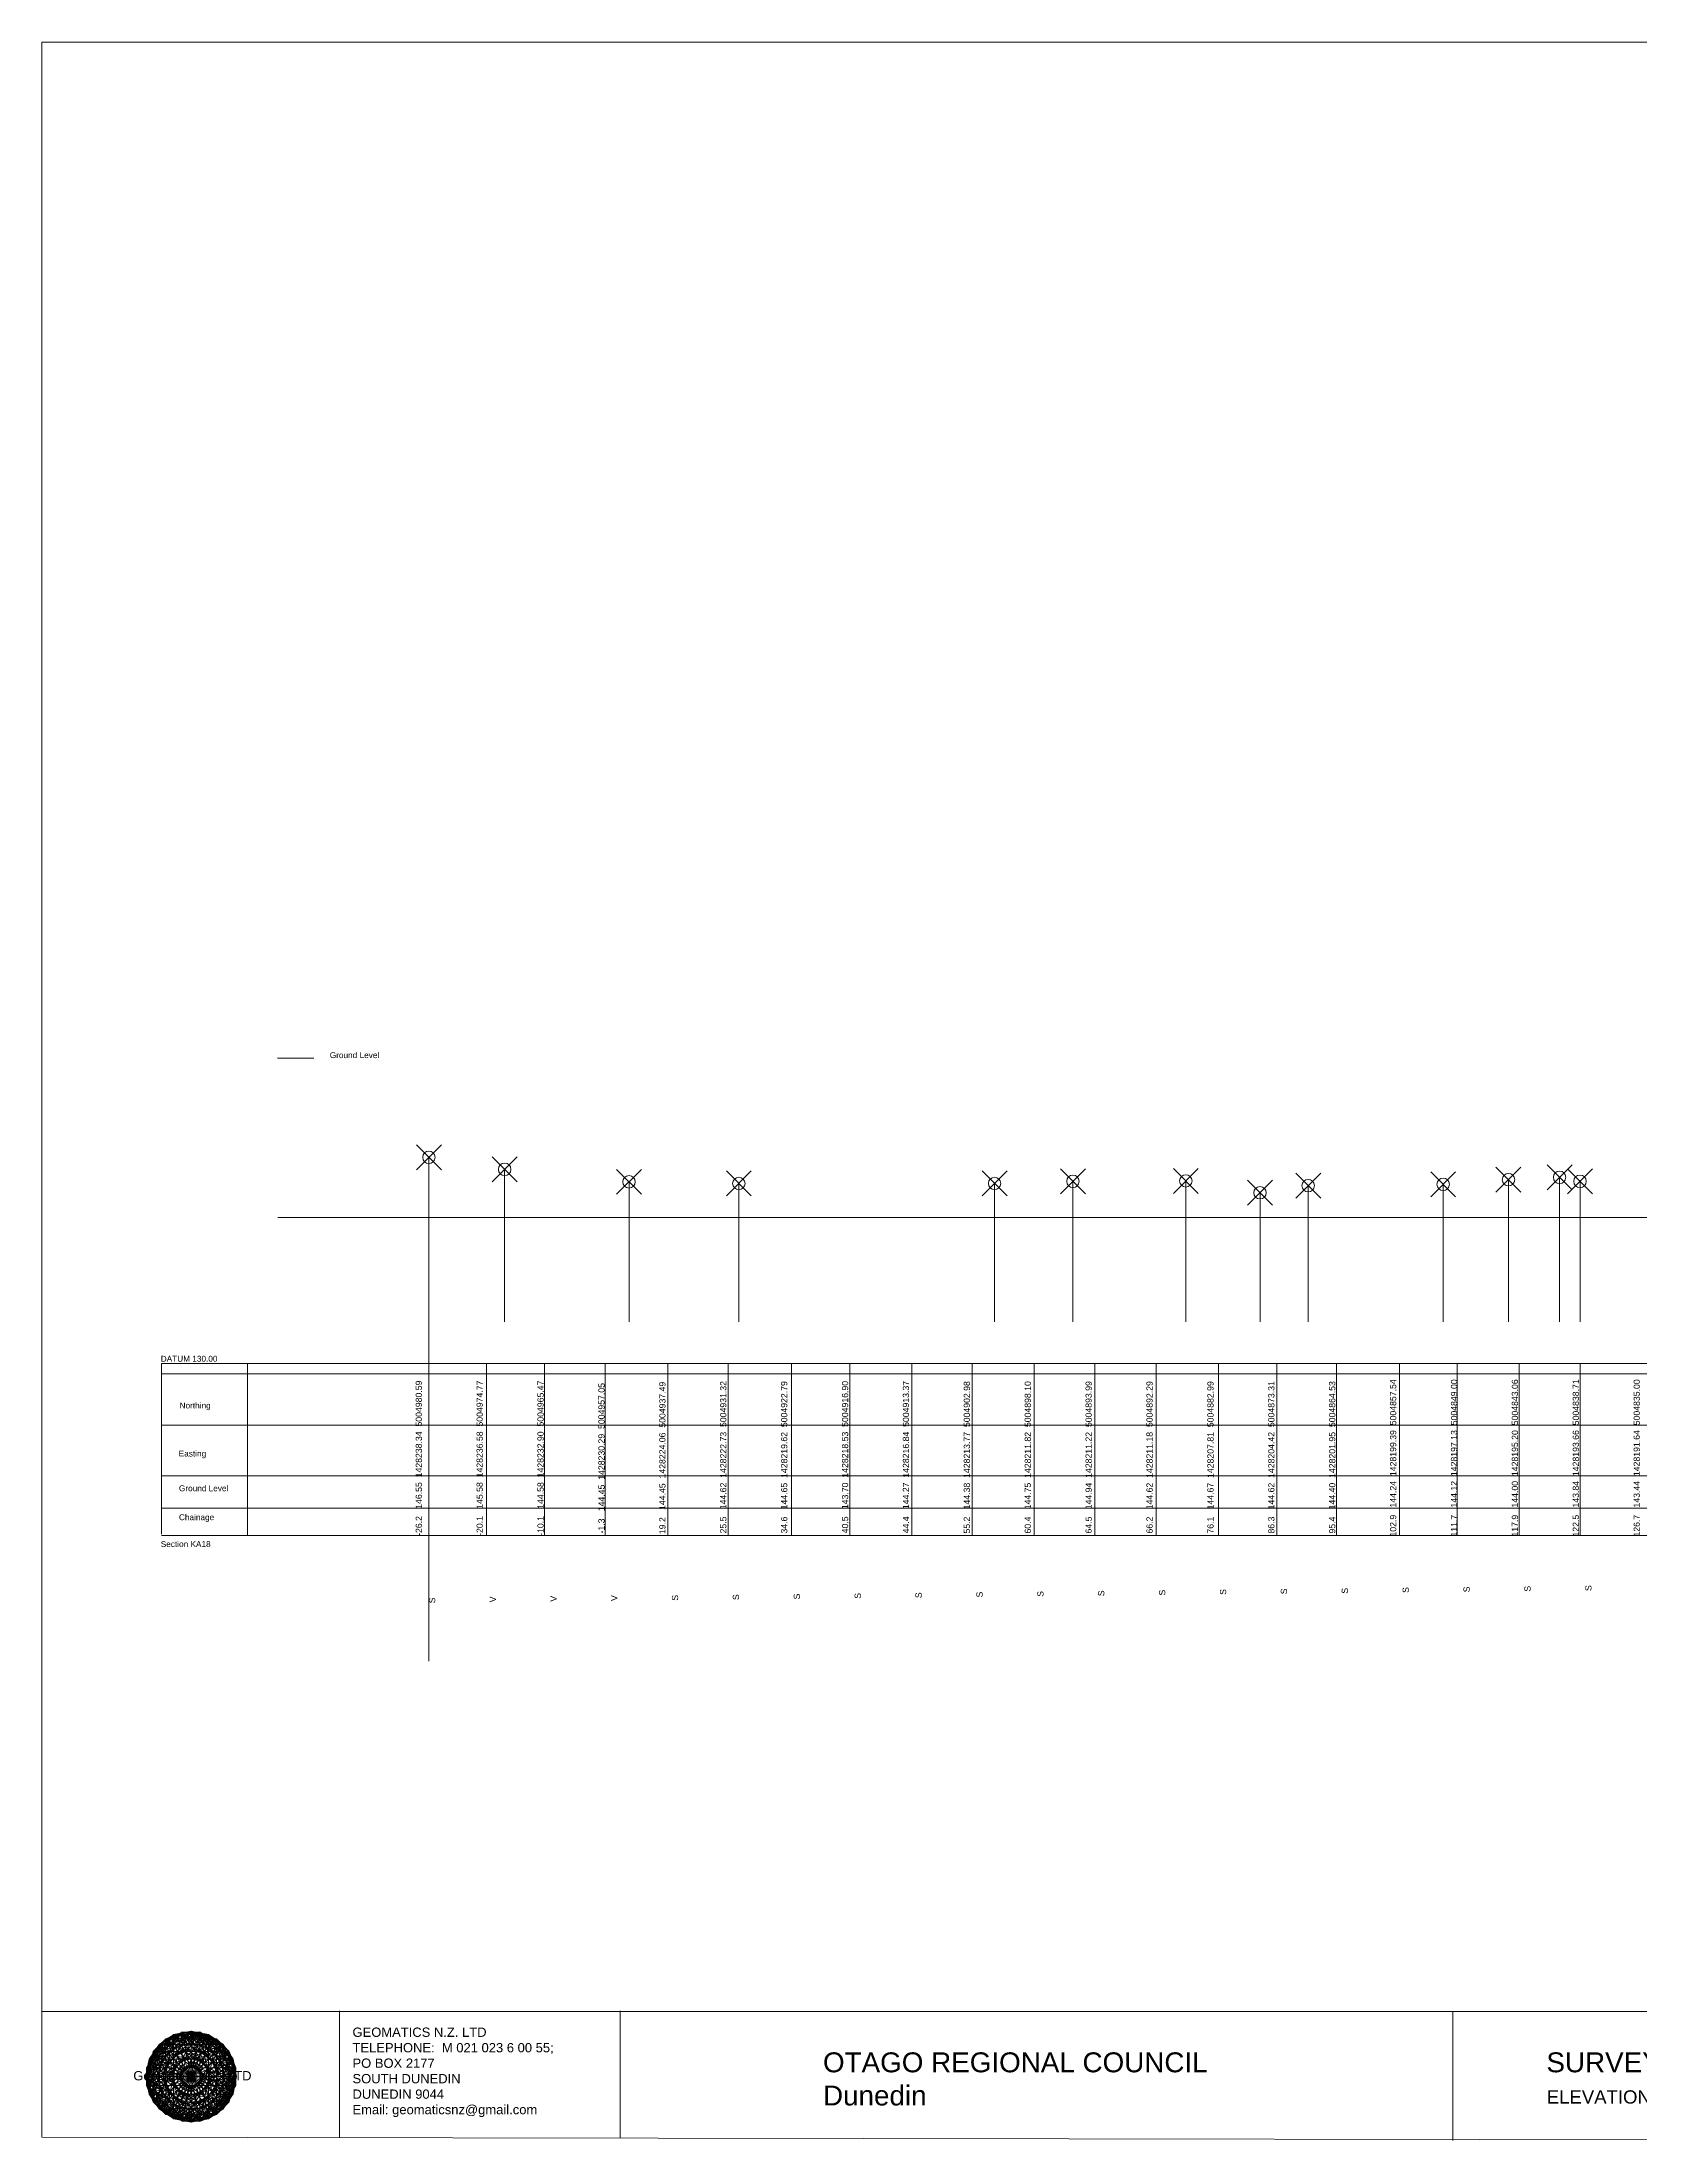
# Model space of a CAD drawing. Header units: millimetres. Extents: x -1728099 to 198647, y -76565 to 314873.
# Drawn here: x -57265 to 71083, y 67499 to 236074 of the extents above; entities that cross this region are included whole.
import ezdxf

# ---------------------------------------------------------------- set-up
doc = ezdxf.new("R2010")
doc.units = ezdxf.units.MM
doc.header["$PDMODE"] = 35
doc.header["$PDSIZE"] = 1000
doc.layers.get('0').update_dxf_attribs({"lineweight": 0})
doc.layers.add('geo', color=7, linetype='Continuous', lineweight=0)
doc.styles.get("Standard").update_dxf_attribs({"font": 'arial.ttf'})

# ---------------------------------------------------------------- blocks, each defined once
blk = doc.blocks.new('Geomatics_Circle_SPT')
at = {"layer": 'geo', "color": 2, "linetype": 'Continuous', "lineweight": 0}
for p, q in [((0, 25.2), (-25.2, 0)), ((-24.7, 4.9), (-4.9, 24.7)), ((-24.7, -4.9), (4.9, 24.7)), ((-9.7, 23.3), (-23.3, 9.6)), ((9.7, 23.3), (-23.3, -9.7)), ((23.3, -9.7), (-9.7, 23.3)), ((-4.9, 24.7), (24.7, -4.9)), ((25.2, 0), (0, 25.2)), ((4.9, 24.7), (24.7, 4.9)), ((23.3, 9.7), (9.7, 23.3)), ((-21, 14), (-14, 21)), ((-21, -14), (14, 21)), ((14, -21), (-21, 14)), ((0, 0), (-17.8, 17.8)), ((-14, 21), (21, -14)), ((21, 14), (-14, -21)), ((0, 0), (17.8, 17.8)), ((14, 21), (21, 14)), ((17.8, 18.1), (17.8, 18.1)), ((4.9, -24.7), (-24.7, 4.9)), ((-24.7, 0), (0, -24.7)), ((-23.3, 9.7), (9.7, -23.3)), ((0, 0), (-17.8, -17.8)), ((-9.7, -23.3), (23.3, 9.7)), ((24.7, 4.9), (-4.9, -24.7)), ((0, 0), (17.8, -17.8)), ((0, -24.8), (25.2, 0)), ((-4.9, -24.7), (-24.7, -4.9)), ((-23.3, -9.7), (-9.7, -23.3)), ((24.7, -4.9), (4.9, -24.7)), ((9.7, -23.3), (23.3, -9.7)), ((-14, -21), (-21, -14)), ((-17.8, -17.8), (-17.8, -17.8)), ((21, -14), (14, -21)), ((18.1, -17.8), (18.1, -17.8)), ((4.9, -24.7), (4.9, -24.7))]:
    blk.add_line(p, q, dxfattribs=at)
at = {"layer": 'geo', "color": 1, "linetype": 'Continuous', "lineweight": 0}
for p, q in [((-25.2, 0), (9.7, 23.3)), ((-25.2, 0), (-9.6, 23.3)), ((-4.9, 24.8), (-24.7, -4.9)), ((4.9, 24.7), (-24.7, 4.9)), ((-23.3, 9.7), (0, 25.2)), ((-23.3, -9.6), (0, 25.2)), ((4.9, 24.8), (-21, -14)), ((-4.9, 24.7), (-21, 14)), ((-17.8, 17.8), (9.7, 23.3)), ((-17.8, 17.8), (-9.6, 23.3)), ((-17.8, -17.8), (9.7, 23.3)), ((-17.8, -17.8), (-9.7, 23.3)), ((4.9, 24.7), (-14, 21)), ((-4.9, 24.7), (-14, -20.9)), ((-9.7, 23.3), (0, 25.2)), ((-9.7, 23.3), (0, -25.2)), ((-9.7, -23.3), (0, 25.2)), ((-9.6, 23.3), (17.8, -17.8)), ((-9.6, 23.3), (25.2, 0)), ((-9.6, 23.3), (17.8, 17.8)), ((0, 0), (-4.9, 24.7)), ((-4.9, 24.7), (-4.9, 24.7)), ((21, -14), (-4.9, 24.7)), ((24.8, 4.9), (-4.9, 24.7)), ((14, 21), (-4.9, 24.7)), ((-0.2, 25.1), (-0.2, 25.1)), ((0, 25.2), (9.7, -23.3)), ((0, 25.2), (23.3, -9.7)), ((0, 25.2), (23.3, 9.7)), ((0, 25.2), (9.7, 23.3)), ((0, 0), (4.9, 24.7)), ((0, -25.2), (9.7, 23.3)), ((21, 14), (4.9, 24.8)), ((14, -21), (4.9, 24.7)), ((24.7, -4.9), (4.9, 24.7)), ((4.9, 24.7), (4.9, 24.7)), ((9.7, 23.3), (17.8, -17.8)), ((9.7, 23.3), (25.2, 0)), ((9.7, 23.3), (17.8, 17.9)), ((14, 21), (-24.7, -4.9)), ((-14, 21), (-24.7, 4.9)), ((21, 14), (-24.7, 4.9)), ((-21, 14), (-24.7, -4.9)), ((-23.3, -9.6), (17.8, 17.8)), ((-23.3, 9.7), (-17.8, 17.9)), ((-23.3, -9.6), (-17.8, 17.9)), ((-23.3, 9.7), (17.8, 17.8)), ((14, 21), (-21, 14)), ((-14, 21), (-21, -14)), ((0, 0), (-21, 14)), ((-21, 14), (-14, -21)), ((-21, 14), (4.9, -24.7)), ((-21, 14), (-21, 14)), ((24.7, 4.9), (-21, 14)), ((-17.9, 17.6), (-17.9, 17.6)), ((-9.7, -23.3), (-17.8, 17.8)), ((-17.8, 17.8), (9.7, -23.3)), ((-17.8, 17.8), (23.3, -9.6)), ((-17.8, 17.8), (23.3, 9.7)), ((0, 0), (-14, 21)), ((-14, 21), (-4.9, -24.7)), ((-14, 21), (-14, 21)), ((24.7, -4.9), (-14, 21)), ((21, 14), (-14, 21)), ((-9.8, 23.1), (-9.8, 23.1)), ((-9.6, -23.3), (17.8, 17.9)), ((-4.9, -24.7), (21, 14)), ((0, 0), (14, 21)), ((0, 0), (21, 14)), ((4.9, -24.7), (14, 21)), ((9.4, 23.3), (9.4, 23.3)), ((17.8, 17.8), (9.7, -23.3)), ((21, -14), (14, 21)), ((24.7, 4.9), (14, 21)), ((14, 21), (14, 21)), ((14, -21), (21, 14)), ((17.6, 17.9), (17.6, 17.9)), ((17.8, 17.8), (23.3, -9.7)), ((17.8, 17.8), (23.3, 9.7)), ((24.7, -4.9), (21, 14)), ((21, 14), (21, 14)), ((-25.2, 0), (23.3, 9.7)), ((-25.2, 0), (-23.3, 9.7)), ((-23.3, -9.7), (-25.2, 0)), ((-9.6, -23.3), (-25.2, 0)), ((9.7, -23.3), (-25.2, 0)), ((0, 0), (-24.7, 4.9)), ((-24.7, 4.9), (-21, -14)), ((-24.7, 4.9), (-4.9, -24.7)), ((-24.7, 4.9), (14, -21)), ((-24.7, 4.9), (-24.7, 4.9)), ((0, 0), (-24.7, -4.9)), ((-17.8, -17.8), (-23.3, 9.7)), ((0, -25.2), (-23.3, 9.7)), ((-23.3, 9.7), (17.8, -17.8)), ((-23.3, 9.7), (25.2, 0)), ((-23.3, 9.4), (-23.3, 9.4)), ((-23.3, -9.7), (25.2, 0)), ((0, 0), (-21, -14)), ((-17.8, -17.8), (23.3, 9.7)), ((-14, -21), (24.7, 4.9)), ((0, 0), (-14, -21)), ((25.2, 0), (-9.6, -23.3)), ((0, 0), (-4.9, -24.7)), ((23.3, 9.7), (0, -25.2)), ((0, 0), (24.8, 4.9)), ((0, 0), (4.9, -24.7)), ((0, 0), (14, -21)), ((0, 0), (21, -14)), ((0, 0), (24.8, -4.9)), ((4.9, -24.7), (24.7, 4.9)), ((25.2, 0), (9.7, -23.3)), ((23.3, 9.7), (17.8, -17.8)), ((21, -14), (24.7, 4.9)), ((23.1, 9.8), (23.1, 9.8)), ((23.3, 9.7), (25.2, 0)), ((25.2, 0), (23.3, -9.6)), ((24.7, 4.9), (24.7, 4.9)), ((25.1, 0.2), (25.1, 0.2)), ((-25.2, 0), (23.3, -9.7)), ((-25.1, -0.2), (-25.1, -0.2)), ((-24.7, -4.9), (-24.7, -4.9)), ((-24.7, -4.9), (-14, -21)), ((-24.7, -4.9), (4.9, -24.7)), ((-24.7, -4.9), (21, -14)), ((-17.8, -17.8), (-23.3, -9.7)), ((0, -25.2), (-23.3, -9.6)), ((17.8, -17.8), (-23.3, -9.6)), ((-23.1, -9.8), (-23.1, -9.8)), ((-21, -14), (24.7, -4.9)), ((23.3, -9.7), (-17.8, -17.8)), ((-4.9, -24.7), (24.7, -4.9)), ((23.3, -9.6), (0, -25.2)), ((14, -21), (24.7, -4.9)), ((23.3, -9.6), (17.8, -17.8)), ((23.3, -9.4), (23.3, -9.4)), ((24.7, -4.9), (24.7, -4.9)), ((-21, -14), (-21, -14)), ((-21, -14), (-4.9, -24.7)), ((-21, -14), (14, -21)), ((-9.6, -23.3), (-17.8, -17.8)), ((9.7, -23.3), (-17.8, -17.8)), ((-17.6, -17.9), (-17.6, -17.9)), ((-14, -21), (21, -14)), ((-14, -21), (-14, -21)), ((-14, -21), (4.9, -24.7)), ((17.8, -17.8), (-9.7, -23.3)), ((-9.4, -23.3), (-9.4, -23.3)), ((-4.9, -24.7), (14, -21)), ((4.9, -24.7), (21, -14)), ((17.8, -17.8), (9.7, -23.3)), ((9.8, -23.1), (9.8, -23.1)), ((14, -21), (14, -21)), ((17.9, -17.6), (17.9, -17.6)), ((21, -14), (21, -14)), ((0, -25.2), (-9.7, -23.3)), ((-4.9, -24.7), (-4.9, -24.7)), ((9.7, -23.3), (0, -25.2)), ((0.2, -25.1), (0.2, -25.1)), ((4.9, -24.7), (4.9, -24.7))]:
    blk.add_line(p, q, dxfattribs=at)
at = {"layer": 'geo', "color": 114, "linetype": 'Continuous', "lineweight": 0}
for p, q in [((9.7, 23.3), (-23.3, 9.7)), ((-20.9, 14), (4.9, 24.7)), ((0, 25.2), (-17.8, 17.8)), ((-14, 21), (-4.9, 24.7)), ((0, 0), (-9.7, 23.3)), ((-4.9, 24.7), (14, -21)), ((17.8, -17.8), (0, 25.2)), ((0, 0), (9.7, 23.3)), ((4.9, 24.7), (21, -14)), ((23.3, -9.7), (9.7, 23.3)), ((17.9, 17.8), (-25.2, 0)), ((-24.7, 4.9), (14, 21)), ((-24.7, -4.9), (21, 14)), ((-4.9, -24.7), (-21, 14)), ((-17.8, 17.8), (0, -25.2)), ((4.9, -24.7), (-14, 21)), ((14, 21), (24.7, -4.9)), ((25.2, 0), (17.8, 17.8)), ((21, 14), (24.7, 4.9)), ((-14, -21), (-24.7, 4.9)), ((0, 0), (-23.3, 9.7)), ((-23.3, 9.7), (-9.7, -23.3)), ((0, 0), (-23.3, -9.7)), ((24.8, 4.9), (-20.9, -14)), ((0, 0), (-9.7, -23.3)), ((0, 0), (23.3, 9.7)), ((0, 0), (9.7, -23.3)), ((0, 0), (23.3, -9.7)), ((-25.2, 0), (-17.8, -17.8)), ((-21, -14), (-24.7, -4.9)), ((-17.8, -17.8), (25.2, 0)), ((24.8, -4.9), (-14, -21)), ((-9.6, -23.3), (23.3, -9.7)), ((21, -14), (-4.9, -24.8)), ((0, -25.2), (17.9, -17.8)), ((14, -21), (4.9, -24.8))]:
    blk.add_line(p, q, dxfattribs=at)
at = {"layer": 'geo', "color": 250, "linetype": 'Continuous', "lineweight": 0}
for p, q in [((-9.7, 23.3), (9.7, 23.3)), ((-9.7, -23.3), (-9.7, 23.3)), ((-4.9, 24.7), (4.9, 24.7)), ((-4.9, 24.7), (-4.9, -24.7)), ((0, 0), (0, 25.2)), ((4.9, 24.7), (4.9, -24.7)), ((9.7, -23.3), (9.7, 23.3)), ((21, 14), (-21, 14)), ((-21, 14), (-21, -14)), ((-17.8, 17.8), (17.8, 17.8)), ((-17.8, -17.8), (-17.8, 17.8)), ((-14, 21), (-14, 21)), ((14, 21), (-14, 21)), ((-14, 20.9), (-14, -21)), ((14, 21), (14, -21)), ((17.8, -17.8), (17.8, 17.8)), ((21, 14), (21, 14)), ((21, -14), (21, 14)), ((0, 0), (-25.2, 0)), ((24.7, 4.9), (-24.7, 4.9)), ((-24.7, 4.9), (-24.7, -4.9)), ((-23.3, 9.7), (23.3, 9.7)), ((-23.3, 9.7), (-23.3, 9.7)), ((-23.3, -9.7), (-23.3, 9.7)), ((0, 0), (0, -25.2)), ((0, 0), (25.2, 0)), ((23.3, 9.7), (23.3, -9.7)), ((24.7, 4.9), (24.7, 4.9)), ((24.7, -4.9), (24.7, 4.9)), ((-24.7, -4.9), (24.7, -4.9)), ((23.3, -9.7), (-23.3, -9.7)), ((-21, -14), (21, -14)), ((17.8, -17.8), (-17.8, -17.8)), ((-14, -21), (14, -21)), ((9.7, -23.3), (-9.7, -23.3)), ((-4.9, -24.7), (4.9, -24.7))]:
    blk.add_line(p, q, dxfattribs=at)
blk = doc.blocks.new('GeomaticsNZ TITLE BLOCK')
at = {"color": 7, "linetype": 'Continuous', "lineweight": 0}
for p, q in [((0, 94.9), (0, 1579.2)), ((0, 1579.2), (2363.4, 1579.2)), ((2363.4, 1579.2), (2364, 94.9)), ((224.3, 95.2), (224.3, -0.3)), ((435.8, 95.2), (435.8, -0.7)), ((2364, 94.9), (0, 94.9)), ((0, 94.9), (0, 0)), ((15.9, 94.9), (2364, 94.9)), ((2364, 94.9), (382.6, 94.9)), ((1063.4, 94.9), (1063.4, -2.4)), ((1755.4, 94.9), (1755.4, -2.6)), ((2143.9, 94.9), (2143.7, -3)), ((2143.9, 81.9), (2238.6, 81.7)), ((2211.5, 94.9), (2211.5, 36.1)), ((2238.6, 94.8), (2238.6, -3.2)), ((2364, -3.5), (2364, 94.9)), ((2143.9, 71), (2238.6, 71)), ((2143.6, 60.4), (2238.6, 60.4)), ((2143.8, 48.6), (2238.6, 48.6)), ((2143.8, 35.4), (2364, 35.3)), ((0, 0), (2364, -3.5))]:
    blk.add_line(p, q, dxfattribs=at)
at = {"color": 7, "linetype": 'Continuous', "lineweight": 0, "xscale": 1.36, "yscale": 1.36, "zscale": 1.36}
blk.add_blockref('Geomatics_Circle_SPT', (112.4, 45.7), dxfattribs=at)
at = {"color": 7, "linetype": 'Continuous', "lineweight": 0}
for s, p in [('PK&RR', (2213.2, 84.8)), ('ST', (2220.3, 63.6)), ('PK', (2220.4, 50.6))]:
    blk.add_text(s, height=5, dxfattribs=at).set_placement(p)
at = {"color": 7, "linetype": 'Continuous', "lineweight": 0, "attachment_point": 1}
for s, width, heights, insert, char_height in [('{\\C256;GEOMATICS N.Z. LTD                   \\PTELEPHONE:  M 021 023 6 00 55;\\PPO BOX 2177\\PSOUTH DUNEDIN\\PDUNEDIN 9044\\PEmail: geomaticsnz@gmail.com}', 3535.727, [94.7], (234, 82.7), 7), ('{\\C256;Surveyed by:}', 3535.727, [0], (2144.7, 92.4), 7), ('{\\C256;OTAGO REGIONAL COUNCIL\\PDunedin}', 3535.727, [0], (588.6, 64), 15), ('{\\C256;SURVEY OF THE KAKANUI AND KAURU RIVERS 2021}', 3535.727, [0], (1133.8, 64), 15), ('{\\C256;Drawn by:}', 3535.727, [0], (2145.8, 70.4), 7), ('{\\C256;Geomatics N.Z. LTD                   }', 125.079, [15.8], (68.8, 49.9), 7), ('{\\C256;Checked by:}', 3535.727, [0], (2144.7, 58.6), 7), ('{\\C256;ELEVATIONS ARE SHOWN IN LOCAL OTAGO DATUM}', 3535.727, [0], (1134.1, 35.4), 10), ('{\\C256;Approved by:}', 3535.727, [0], (2144.7, 45.9), 7), ('{\\C256;JOB No 0032021}', 3535.727, [0], (2145.3, 20.8), 7), ('{\\C256;Drawn:16-JUNE-2021}', 3535.727, [0], (2244.7, 20.7), 7)]:
    blk.add_mtext_dynamic_manual_height_columns(s, width=width, gutter_width=159, heights=heights, dxfattribs=dict(at, insert=insert, char_height=char_height))

msp = doc.modelspace()

# ---------------------------------------------------------------- linework, layer by layer
at = {"color": 1, "lineweight": 0}
msp.add_line((-38355, 154508), (-35448, 154508), dxfattribs=at)
at = {"lineweight": 0}
for p, q in [((-26209, 146547), (-26209, 106092)), ((-38343, 141703), (189603, 141703))]:
    msp.add_line(p, q, dxfattribs=at)
for p, q in [((-20133, 145577), (-20133, 141703)), ((-10147, 144577), (-10147, 141703)), ((-1332, 144447), (-1332, 141703)), ((19196, 144448), (19196, 141703)), ((25485, 144618), (25485, 141703)), ((34551, 144648), (34551, 141703)), ((40504, 143698), (40504, 141703)), ((44372, 144268), (44372, 141703)), ((55205, 144378), (55205, 141703)), ((60444, 144748), (60444, 141703)), ((64548, 144938), (64548, 141703)), ((66188, 144618), (66188, 141703)), ((-20133, 141703), (-20133, 133330)), ((-10147, 141703), (-10147, 133330)), ((-1332, 141703), (-1332, 133330)), ((19196, 141703), (19196, 133330)), ((25485, 141703), (25485, 133330)), ((34551, 141703), (34551, 133330)), ((40504, 141703), (40504, 133330)), ((44372, 141703), (44372, 133330)), ((55205, 141703), (55205, 133330)), ((60444, 141703), (60444, 133330)), ((64548, 141703), (64548, 133330)), ((66188, 141703), (66188, 133330)), ((-21594, 130000), (-21594, 116176)), ((-16925, 130000), (-16925, 116176)), ((-12068, 130000), (-12068, 116176)), ((-7022, 130000), (-7022, 116176)), ((-2189, 130000), (-2189, 116176)), ((2889, 130000), (2889, 116176)), ((7570, 130000), (7570, 116176)), ((12548, 130000), (12548, 116176)), ((17389, 130000), (17389, 116176)), ((22379, 130000), (22379, 116176)), ((27254, 130000), (27254, 116176)), ((32168, 130000), (32168, 116176)), ((37162, 130000), (37162, 116176)), ((41840, 130000), (41840, 116176)), ((46640, 130000), (46640, 116176)), ((51702, 130000), (51702, 116176)), ((56336, 130000), (56336, 116176)), ((61299, 130000), (61299, 116176)), ((66190, 130000), (66190, 116176))]:
    msp.add_line(p, q)
at = {"color": 7, "lineweight": 0, "transparency": 33554687}
for p, q in [((-47666, 130000), (198647, 130000)), ((-47666, 129453), (-47666, 116303)), ((-47666, 129154), (198647, 129154)), ((-47666, 125031), (198647, 125031)), ((-47666, 120970), (198647, 120970)), ((-47666, 118366), (198647, 118366)), ((-47666, 116176), (198647, 116176))]:
    msp.add_line(p, q, dxfattribs=at)
at = {"color": 7, "lineweight": 0}
for p, q in [((-47666, 130000), (-47666, 129453)), ((-40764, 130000), (-40764, 116176))]:
    msp.add_line(p, q, dxfattribs=at)
at = {"color": 32, "lineweight": 0, "true_color": 0xcd6928}
for p in [(-26209, 146547), (-20133, 145577), (-10147, 144577), (-1332, 144447), (19196, 144448), (25485, 144618), (34551, 144648), (44372, 144268), (55205, 144378), (60444, 144748), (64548, 144938), (66188, 144618), (40504, 143698)]:
    msp.add_point(p, dxfattribs=at)

# ---------------------------------------------------------------- block references
at = {"color": 7, "lineweight": 0, "xscale": 106.5053773992074, "yscale": 106.5053773992074, "zscale": 106.5053773992074}
msp.add_blockref('GeomaticsNZ TITLE BLOCK', (-57265, 67877), dxfattribs=at)

# ---------------------------------------------------------------- texts
at = {"color": 7, "lineweight": 0, "transparency": 33554687}
for s, height, p in [('Ground Level', 473.07, (-34163, 154508)), ('DATUM 130.00', 473.07, (-47733, 130136)), ('Northing', 473.1, (-46222, 126387)), ('Easting', 473.1, (-46291, 122528)), ('Ground Level', 473.07, (-46274, 119739)), ('Chainage', 473.1, (-46271, 117414)), ('Section KA18', 473.07, (-47733, 115258))]:
    msp.add_text(s, height=height, dxfattribs=at).set_placement(p)
at = {"lineweight": 0}
for s, p in [('-26.2   146.55  1428238.34  5004980.59', (-26772, 116154)), ('-20.1   145.58  1428236.58  5004974.77', (-21884, 116154)), ('-10.1   144.58  1428232.90  5004965.47', (-16996, 116154)), (' -1.3   144.45  1428230.29  5004957.05', (-12108, 116154)), (' 19.2   144.45  1428224.06  5004937.49', (-7220, 116100)), (' 25.5   144.62  1428222.73  5004931.32', (-2331, 116155)), (' 34.6   144.65  1428219.62  5004922.79', (2557, 116146)), (' 40.5   143.70  1428218.53  5004916.90', (7445, 116167)), (' 44.4   144.27  1428216.84  5004913.37', (12333, 116167)), (' 55.2   144.38  1428213.77  5004902.98', (17221, 116147)), (' 60.4   144.75  1428211.82  5004898.10', (22109, 116149)), (' 64.5   144.94  1428211.22  5004893.99', (26997, 116149)), (' 66.2   144.62  1428211.18  5004892.29', (31885, 116149)), (' 76.1   144.67  1428207.81  5004882.99', (36773, 116143)), (' 86.3   144.62  1428204.42  5004873.31', (41660, 116147)), (' 95.4   144.40  1428201.95  5004864.53', (46548, 116147)), ('102.9   144.24  1428199.39  5004857.54', (51436, 116100)), ('111.7   144.12  1428197.13  5004849.00', (56325, 116100)), ('117.9   144.00  1428195.20  5004843.06', (61213, 116100)), ('122.5   143.84  1428193.66  5004838.71', (66101, 116100)), ('126.7   143.44  1428191.64  5004835.00', (70989, 116100)), ('    V', (-20822, 110048)), ('    V', (-15952, 110099)), ('    V', (-11081, 110151)), ('    S', (-6203, 110174)), ('    S', (-1315, 110226)), ('    S', (3572, 110278)), ('    S', (8460, 110330)), ('    S', (13347, 110381)), ('    S', (18234, 110433)), ('    S', (23122, 110485)), ('    S', (28009, 110537)), ('    S', (32896, 110589)), ('    S', (37784, 110640)), ('    S', (42671, 110692)), ('    S', (47558, 110744)), ('    S', (52446, 110796)), ('    S', (57333, 110848)), ('    S', (62221, 110900)), ('    S', (67108, 110951)), ('    S', (-25701, 109967))]:
    msp.add_text(s, height=500, rotation=90, dxfattribs=at).set_placement(p)

doc.saveas('drawing.dxf')
